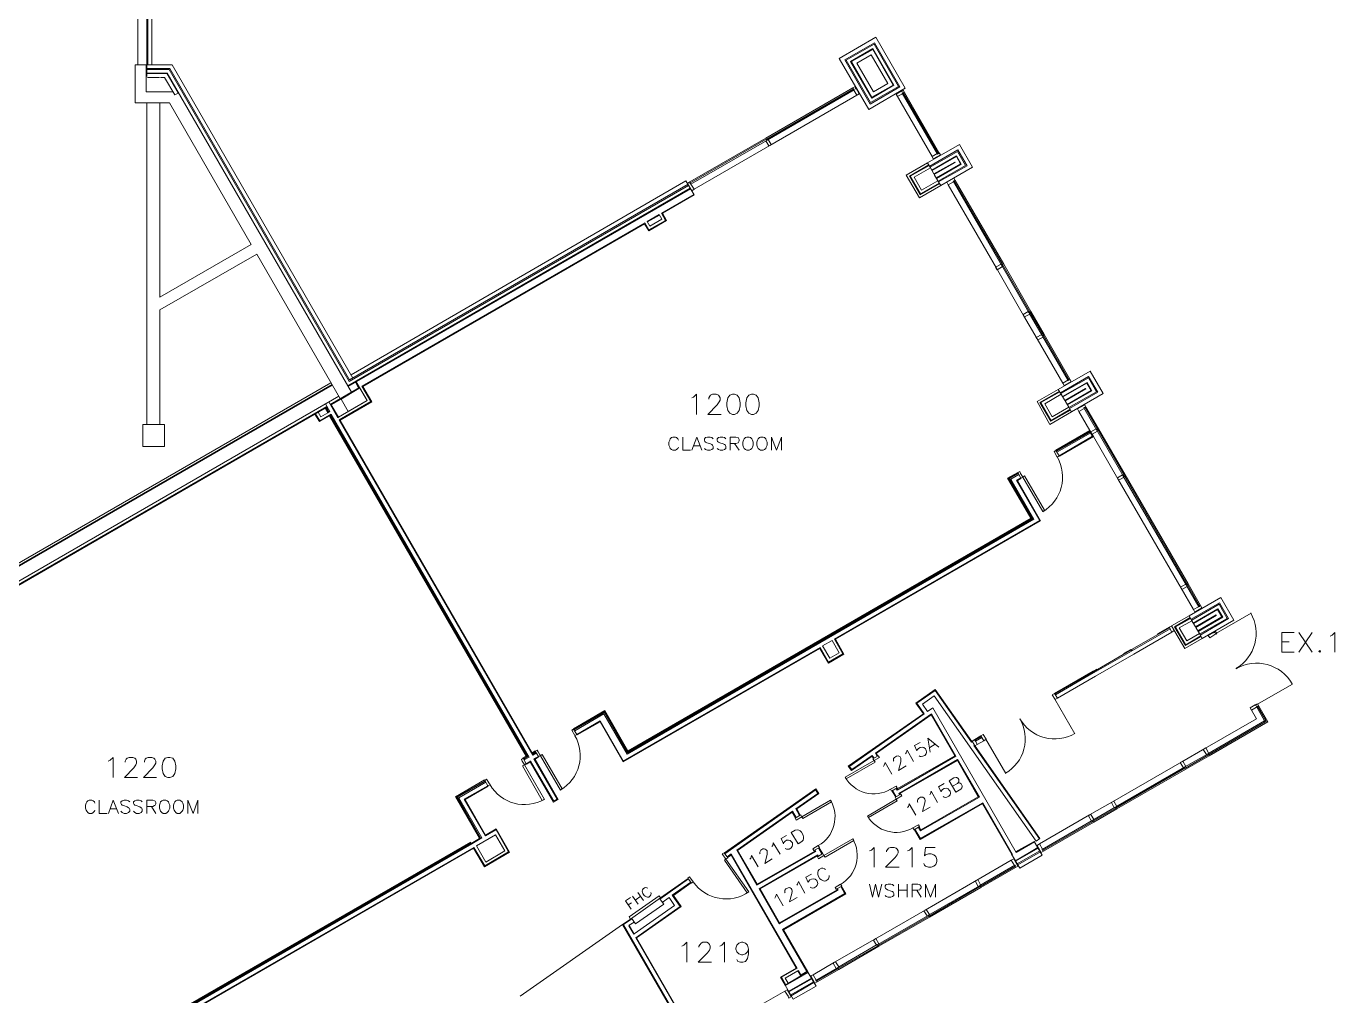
# Model space of a CAD drawing. Header units: millimetres. Extents: x 171 to 6612, y 356 to 4695.
# Drawn here: x 3159 to 4342, y 3116 to 3991 of the extents above; entities that cross this region are included whole.
import ezdxf

# ---------------------------------------------------------------- set-up
doc = ezdxf.new("R2010")
doc.units = ezdxf.units.MM
for name, color, linetype in [('descriptions', 252, 'Continuous'), ('doors', 170, 'Continuous'), ('exits', 251, 'Continuous'), ('rooms', 30, 'Continuous'), ('walls', 7, 'Continuous'), ('washrooms', 192, 'Continuous')]:
    doc.layers.add(name, color=color, linetype=linetype)

msp = doc.modelspace()

# ---------------------------------------------------------------- linework, layer by layer
at = {"layer": 'descriptions', "lineweight": 9}
for points in [[(3748.6, 3617.5), (3747.9, 3618.6), (3746.9, 3619.8), (3745.8, 3620.3), (3743.4, 3620.3), (3742.2, 3619.8), (3741.1, 3618.6), (3740.6, 3617.5), (3739.9, 3615.8), (3739.9, 3613), (3740.6, 3611.1), (3741.1, 3610), (3742.2, 3609), (3743.4, 3608.3), (3745.8, 3608.3), (3746.9, 3609), (3747.9, 3610), (3748.6, 3611.1)], [(3752.5, 3620.3), (3752.5, 3608.3), (3759.3, 3608.3)], [(3760.5, 3608.3), (3765.2, 3620.3), (3769.6, 3608.3)], [(3779.9, 3618.6), (3778.7, 3619.8), (3777.1, 3620.3), (3774.8, 3620.3), (3773.1, 3619.8), (3772, 3618.6), (3772, 3617.5), (3772.4, 3616.3), (3773.1, 3615.8), (3774.3, 3615.1), (3777.6, 3614.2), (3778.7, 3613.5), (3779.4, 3613), (3779.9, 3611.8), (3779.9, 3610), (3778.7, 3609), (3777.1, 3608.3), (3774.8, 3608.3), (3773.1, 3609), (3772, 3610)], [(3791.4, 3618.6), (3790.2, 3619.8), (3788.6, 3620.3), (3786.2, 3620.3), (3784.6, 3619.8), (3783.4, 3618.6), (3783.4, 3617.5), (3783.9, 3616.3), (3784.6, 3615.8), (3785.8, 3615.1), (3789, 3614.2), (3790.2, 3613.5), (3790.9, 3613), (3791.4, 3611.8), (3791.4, 3610), (3790.2, 3609), (3788.6, 3608.3), (3786.2, 3608.3), (3784.6, 3609), (3783.4, 3610)], [(3795.3, 3608.3), (3795.3, 3620.3), (3800.5, 3620.3), (3802.4, 3619.8), (3802.8, 3619.3), (3803.3, 3618.2), (3803.3, 3617), (3802.8, 3615.8), (3802.4, 3615.1), (3800.5, 3614.6), (3795.3, 3614.6)], [(3832.5, 3608.3), (3832.5, 3620.3), (3837.2, 3608.3), (3841.7, 3620.3), (3841.7, 3608.3)], [(3762.4, 3612.3), (3768, 3612.3)], [(3799.3, 3614.6), (3803.3, 3608.3)], [(3221.3, 3289.5), (3220.8, 3290.7), (3219.7, 3291.8), (3218.5, 3292.3), (3216.2, 3292.3), (3215, 3291.8), (3214.1, 3290.7), (3213.4, 3289.5), (3212.9, 3287.9), (3212.9, 3285.1), (3213.4, 3283.2), (3214.1, 3282.3), (3215, 3281.1), (3216.2, 3280.4), (3218.5, 3280.4), (3219.7, 3281.1), (3220.8, 3282.3), (3221.3, 3283.2)], [(3225.3, 3292.3), (3225.3, 3280.4), (3232.3, 3280.4)], [(3233.5, 3280.4), (3237.9, 3292.3), (3242.6, 3280.4)], [(3252.9, 3290.7), (3251.7, 3291.8), (3249.8, 3292.3), (3247.7, 3292.3), (3245.9, 3291.8), (3244.7, 3290.7), (3244.7, 3289.5), (3245.4, 3288.3), (3245.9, 3287.9), (3247, 3287.4), (3250.6, 3286.2), (3251.7, 3285.5), (3252.2, 3285.1), (3252.9, 3283.9), (3252.9, 3282.3), (3251.7, 3281.1), (3249.8, 3280.4), (3247.7, 3280.4), (3245.9, 3281.1), (3244.7, 3282.3)], [(3264.1, 3290.7), (3263.2, 3291.8), (3261.3, 3292.3), (3259, 3292.3), (3257.3, 3291.8), (3256.2, 3290.7), (3256.2, 3289.5), (3256.9, 3288.3), (3257.3, 3287.9), (3258.5, 3287.4), (3262, 3286.2), (3263.2, 3285.5), (3263.7, 3285.1), (3264.1, 3283.9), (3264.1, 3282.3), (3263.2, 3281.1), (3261.3, 3280.4), (3259, 3280.4), (3257.3, 3281.1), (3256.2, 3282.3)], [(3268.3, 3280.4), (3268.3, 3292.3), (3273.5, 3292.3), (3275.1, 3291.8), (3275.6, 3291.4), (3276.3, 3290.2), (3276.3, 3289), (3275.6, 3287.9), (3275.1, 3287.4), (3273.5, 3286.7), (3268.3, 3286.7)], [(3305.3, 3280.4), (3305.3, 3292.3), (3310, 3280.4), (3314.4, 3292.3), (3314.4, 3280.4)], [(3235.1, 3284.4), (3240.7, 3284.4)], [(3272.3, 3286.7), (3276.3, 3280.4)]]:
    msp.add_lwpolyline(points, dxfattribs=at)
for points in [[(3810.3, 3620.3), (3809.1, 3619.8), (3808, 3618.6), (3807.3, 3617.5), (3806.8, 3615.8), (3806.8, 3613), (3807.3, 3611.1), (3808, 3610), (3809.1, 3609), (3810.3, 3608.3), (3812.4, 3608.3), (3813.6, 3609), (3814.8, 3610), (3815.5, 3611.1), (3815.9, 3613), (3815.9, 3615.8), (3815.5, 3617.5), (3814.8, 3618.6), (3813.6, 3619.8), (3812.4, 3620.3)], [(3822.7, 3620.3), (3821.8, 3619.8), (3820.6, 3618.6), (3819.9, 3617.5), (3819.4, 3615.8), (3819.4, 3613), (3819.9, 3611.1), (3820.6, 3610), (3821.8, 3609), (3822.7, 3608.3), (3825.1, 3608.3), (3826.2, 3609), (3827.4, 3610), (3827.9, 3611.1), (3828.6, 3613), (3828.6, 3615.8), (3827.9, 3617.5), (3827.4, 3618.6), (3826.2, 3619.8), (3825.1, 3620.3)], [(3283.1, 3292.3), (3281.9, 3291.8), (3280.7, 3290.7), (3280.3, 3289.5), (3279.6, 3287.9), (3279.6, 3285.1), (3280.3, 3283.2), (3280.7, 3282.3), (3281.9, 3281.1), (3283.1, 3280.4), (3285.4, 3280.4), (3286.6, 3281.1), (3287.7, 3282.3), (3288.2, 3283.2), (3288.9, 3285.1), (3288.9, 3287.9), (3288.2, 3289.5), (3287.7, 3290.7), (3286.6, 3291.8), (3285.4, 3292.3)], [(3295.7, 3292.3), (3294.5, 3291.8), (3293.4, 3290.7), (3292.9, 3289.5), (3292.2, 3287.9), (3292.2, 3285.1), (3292.9, 3283.2), (3293.4, 3282.3), (3294.5, 3281.1), (3295.7, 3280.4), (3298, 3280.4), (3299, 3281.1), (3300.1, 3282.3), (3300.8, 3283.2), (3301.3, 3285.1), (3301.3, 3287.9), (3300.8, 3289.5), (3300.1, 3290.7), (3299, 3291.8), (3298, 3292.3)]]:
    msp.add_lwpolyline(points, close=True, dxfattribs=at)
at = {"layer": 'descriptions', "lineweight": 5}
for points in [[(3705.8, 3193.8), (3700.6, 3201.3), (3705.3, 3204.4)], [(3706.9, 3205.5), (3712.1, 3198.3)], [(3709.5, 3202), (3714.4, 3205.5)], [(3711.8, 3209), (3717, 3201.8)], [(3721, 3212.8), (3720, 3213.2), (3718.9, 3213.5), (3717.9, 3213.2), (3716.5, 3212.3), (3716, 3211.4), (3715.8, 3210.2), (3716, 3209.3), (3716.3, 3207.9), (3717.4, 3206.2), (3718.6, 3205.5), (3719.6, 3205.1), (3720.7, 3204.8), (3721.7, 3204.8), (3723.1, 3205.8), (3723.5, 3206.7), (3723.8, 3207.9), (3723.5, 3208.8)], [(3703.2, 3197.8), (3706, 3199.7)]]:
    msp.add_lwpolyline(points, dxfattribs=at)
at = {"layer": 'doors', "lineweight": 9}
for points in [[(4061.3, 3585.2), (4059.7, 3584.2), (4077.7, 3552.9), (4079.3, 3554.1)], [(3607.7, 3323.2), (3609.4, 3324.1), (3627.4, 3293), (3625.5, 3292.1)], [(3625.5, 3333.5), (3623.9, 3332.5), (3641.9, 3301.4), (3643.5, 3302.4)], [(3926.1, 3326.5), (3925.2, 3328.1), (3899.2, 3313.1), (3900.1, 3311.5)], [(3860.8, 3275.7), (3859.9, 3277.3), (3885.9, 3292.3), (3886.8, 3290.7)], [(3946.2, 3291.6), (3945.3, 3293.2), (3919.3, 3278), (3920.3, 3276.6)], [(3881, 3240.8), (3880, 3242.3), (3906, 3257.5), (3906.9, 3255.8)], [(3790, 3238), (3791.4, 3239), (3812.2, 3209.5), (3810.5, 3208.6)]]:
    msp.add_lwpolyline(points, close=True, dxfattribs=at)
for points in [[(4233.9, 3442.7), (4266, 3461.2)], [(4271.1, 3378.6), (4303.2, 3397.1)], [(4088.7, 3383.5), (4106.7, 3352.2)], [(4026.2, 3347.5), (4044.2, 3316.4)]]:
    msp.add_lwpolyline(points, dxfattribs=at)
msp.add_lwpolyline([(4044, 3316.7, 0.414214), (4057.1, 3365.7, 0.414214), (4106.5, 3352.5)], format="xyb", dxfattribs=at)
for centre, radius, start, end in [((4059.1, 3584.2), 36.5, 300.6904, 29.582), ((4233.7, 3443), 36.8, 299.9979, 29.9979), ((4270.9, 3378.9), 37.1, 29.9979, 119.9979), ((3623.8, 3332.6), 36, 300.219, 29.9182), ((3925, 3327.6), 29.6, 209.2873, 300.6462), ((3609.4, 3324.3), 36, 210.219, 299.9182), ((3860.4, 3277.2), 29.6, 299.2873, 30.6462), ((3945.1, 3293), 29.8, 210.0929, 300.4522), ((3880.1, 3242.3), 30, 299.7873, 30.3093), ((3791.5, 3239.4), 36.3, 215.3234, 304.6303)]:
    msp.add_arc(centre, radius, start, end, dxfattribs=at)
at = {"layer": 'exits', "lineweight": 9}
for points in [[(4304.8, 3425.9), (4293.6, 3425.9), (4293.6, 3443.9), (4304.8, 3443.9)], [(4309, 3443.9), (4321, 3425.9)], [(4321, 3443.9), (4309, 3425.9)], [(4337.3, 3440.4), (4339, 3441.3), (4341.5, 3443.9), (4341.5, 3425.9)], [(4293.6, 3435.2), (4300.4, 3435.2)]]:
    msp.add_lwpolyline(points, dxfattribs=at)
msp.add_lwpolyline([(4328, 3427.5), (4327, 3426.6), (4328, 3425.9), (4328.7, 3426.6)], close=True, dxfattribs=at)
at = {"layer": 'rooms', "lineweight": 9}
for points in [[(3760.5, 3655.6), (3762.1, 3656.3), (3764.7, 3658.9), (3764.7, 3640.8)], [(3775.9, 3654.6), (3775.9, 3655.6), (3776.9, 3657.2), (3777.6, 3658.2), (3779.4, 3658.9), (3782.7, 3658.9), (3784.6, 3658.2), (3785.3, 3657.2), (3786.2, 3655.6), (3786.2, 3653.7), (3785.3, 3652.1), (3783.6, 3649.5), (3775, 3640.8), (3787.2, 3640.8)], [(3233.2, 3327.6), (3235.1, 3328.3), (3237.7, 3330.9), (3237.7, 3312.9)], [(3248.7, 3326.7), (3248.7, 3327.6), (3249.6, 3329.3), (3250.6, 3330.2), (3252.2, 3330.9), (3255.7, 3330.9), (3257.3, 3330.2), (3258.3, 3329.3), (3259, 3327.6), (3259, 3325.8), (3258.3, 3324.1), (3256.4, 3321.5), (3248, 3312.9), (3259.9, 3312.9)], [(3266, 3326.7), (3266, 3327.6), (3266.7, 3329.3), (3267.6, 3330.2), (3269.3, 3330.9), (3272.8, 3330.9), (3274.4, 3330.2), (3275.3, 3329.3), (3276.3, 3327.6), (3276.3, 3325.8), (3275.3, 3324.1), (3273.7, 3321.5), (3265.1, 3312.9), (3277, 3312.9)], [(3921.2, 3246.5), (3922.8, 3247.2), (3925.4, 3249.7), (3925.4, 3231.7)], [(3936.6, 3245.5), (3936.6, 3246.5), (3937.6, 3248.1), (3938.3, 3249), (3940.1, 3249.7), (3943.4, 3249.7), (3945.3, 3249), (3946, 3248.1), (3946.9, 3246.5), (3946.9, 3244.6), (3946, 3243), (3944.3, 3240.4), (3935.7, 3231.7), (3947.9, 3231.7)], [(3955.6, 3246.5), (3957.2, 3247.2), (3959.8, 3249.7), (3959.8, 3231.7)], [(3980.4, 3249.7), (3971.7, 3249.7), (3970.8, 3242), (3971.7, 3243), (3974.3, 3243.9), (3976.9, 3243.9), (3979.4, 3243), (3981.1, 3241.3), (3982, 3238.7), (3982, 3236.9), (3981.1, 3234.3), (3979.4, 3232.7), (3976.9, 3231.7), (3974.3, 3231.7), (3971.7, 3232.7), (3970.8, 3233.6), (3970.1, 3235.2)], [(3751.6, 3160.4), (3753.5, 3161.3), (3756, 3163.9), (3756, 3145.9)], [(3767, 3159.4), (3767, 3160.4), (3768, 3162), (3768.9, 3163), (3770.5, 3163.9), (3774.1, 3163.9), (3775.7, 3163), (3776.6, 3162), (3777.3, 3160.4), (3777.3, 3158.7), (3776.6, 3156.9), (3774.8, 3154.3), (3766.3, 3145.9), (3778.3, 3145.9)], [(3786, 3160.4), (3787.6, 3161.3), (3790.2, 3163.9), (3790.2, 3145.9)], [(3811.7, 3157.8), (3810.8, 3155.2), (3809.1, 3153.6), (3806.6, 3152.7), (3805.6, 3152.7), (3803.1, 3153.6), (3801.4, 3155.2), (3800.5, 3157.8), (3800.5, 3158.7), (3801.4, 3161.3), (3803.1, 3163), (3805.6, 3163.9), (3806.6, 3163.9), (3809.1, 3163), (3810.8, 3161.3), (3811.7, 3157.8), (3811.7, 3153.6), (3810.8, 3149.2), (3809.1, 3146.6), (3806.6, 3145.9), (3804.7, 3145.9), (3802.1, 3146.6), (3801.4, 3148.4)]]:
    msp.add_lwpolyline(points, dxfattribs=at)
for points in [[(3797.4, 3658.9), (3794.9, 3658.2), (3793, 3655.6), (3792.3, 3651.1), (3792.3, 3648.6), (3793, 3644.4), (3794.9, 3641.8), (3797.4, 3640.8), (3799.1, 3640.8), (3801.7, 3641.8), (3803.3, 3644.4), (3804.2, 3648.6), (3804.2, 3651.1), (3803.3, 3655.6), (3801.7, 3658.2), (3799.1, 3658.9)], [(3814.5, 3658.9), (3812, 3658.2), (3810.3, 3655.6), (3809.4, 3651.1), (3809.4, 3648.6), (3810.3, 3644.4), (3812, 3641.8), (3814.5, 3640.8), (3816.2, 3640.8), (3818.7, 3641.8), (3820.6, 3644.4), (3821.3, 3648.6), (3821.3, 3651.1), (3820.6, 3655.6), (3818.7, 3658.2), (3816.2, 3658.9)], [(3287.3, 3330.9), (3284.7, 3330.2), (3283.1, 3327.6), (3282.1, 3323.2), (3282.1, 3320.6), (3283.1, 3316.4), (3284.7, 3313.8), (3287.3, 3312.9), (3289.1, 3312.9), (3291.7, 3313.8), (3293.4, 3316.4), (3294.3, 3320.6), (3294.3, 3323.2), (3293.4, 3327.6), (3291.7, 3330.2), (3289.1, 3330.9)]]:
    msp.add_lwpolyline(points, close=True, dxfattribs=at)
at = {"layer": 'walls', "color": 11, "lineweight": 9, "true_color": 0xf27172}
for points in [[(3272.8, 3956.6), (3272.8, 4042.5), (3260.1, 4042.5), (3260.1, 3956.6)], [(3268.1, 4042.5), (3268.1, 3956.6), (3268.1, 3946.1)], [(3269, 4042.5), (3269, 3956.6)], [(3454.3, 3673.6), (3291, 3956.6), (3257.8, 3956.6), (3257.8, 3922.2), (3288.7, 3922.2), (3362.6, 3794.1), (3280, 3746.6), (3280, 3922.2)], [(3291.7, 3932.1), (3267.6, 3932.1), (3267.6, 3956.6)], [(3757.2, 3848.6), (3451.3, 3672), (3288.9, 3953.1), (3268.1, 3953.1)], [(3757.7, 3847.6), (3451, 3670.6), (3288.4, 3952.2), (3268.1, 3952.2)], [(3453.1, 3660.7), (3286.6, 3949.1), (3268.1, 3949.1)], [(3296.6, 3930.9), (3286.3, 3948.7), (3268.1, 3948.7)], [(3268.8, 3945.2), (3279.8, 3945.2)], [(3297.1, 3931.1), (3293.4, 3929.3), (3284.2, 3945.2), (3280.5, 3945.2)], [(3906, 3935.6), (3827.4, 3890.2), (3758.9, 3850.7)], [(3762.6, 3844.1), (3831.1, 3883.7), (3911.8, 3930.2)], [(3908.1, 3935.6), (3908.6, 3935.8), (3909, 3935.1)], [(3945.1, 3930), (3977.6, 3873.6)], [(3949.7, 3932.8), (3950.7, 3933.2), (3950.9, 3932.8)], [(3983.9, 3877.3), (3952.8, 3931.6)], [(3443.3, 3654.4), (3367.5, 3785.6), (3280, 3735.1), (3280, 3631.7), (3268.3, 3631.7), (3268.3, 3922.2)], [(3985.5, 3847.4), (4014.3, 3864), (4002.4, 3884.6), (3973.6, 3868), (3954.4, 3856.8), (3966.3, 3836.4), (3985.5, 3847.4), (3982.9, 3851.8)], [(3975.5, 3864.9), (4001, 3879.7), (4009.4, 3865.4), (3983.6, 3850.7)], [(3975.9, 3864), (4000.7, 3878.3), (4008, 3865.6), (3983.2, 3851.4)], [(3984.6, 3849.3), (3967, 3839), (3957.2, 3856), (3974.8, 3866.3)], [(3976.2, 3863.5), (3979.4, 3857.9), (3998.2, 3868.7), (3998.4, 3868.2), (3979.7, 3857.5), (3982.9, 3851.8), (3968.2, 3843.4), (3961.4, 3854.9), (3976.2, 3863.5), (3973.6, 3868)], [(3977.3, 3861.4), (3999.6, 3874.3), (4004, 3866.8), (3981.8, 3853.9)], [(3977.8, 3861), (3999.6, 3873.6), (4003.3, 3867), (3981.5, 3854.4)], [(3984.1, 3849.7), (3967.3, 3839.9), (3957.9, 3855.8), (3975, 3865.6)], [(3619.2, 3336.5), (3619, 3336.8), (3616.4, 3335.1), (3442.8, 3635.5), (3471.6, 3652.1), (3463.4, 3666.1), (3717.9, 3813), (3721.7, 3806.5), (3737.8, 3815.8), (3734.1, 3822.4), (3762.8, 3839), (3755.3, 3851.6), (3452.7, 3676.6)], [(3759.1, 3845.1), (3449.8, 3666.6)], [(3759.6, 3844.6), (3450.1, 3666.1)], [(3992.1, 3848.1), (4035.8, 3772.8), (4060.4, 3730), (4072.5, 3709.1), (4095.7, 3668.9)], [(4102.2, 3672.7), (4078.9, 3712.9), (4066.9, 3733.7), (4042.4, 3776.5), (3998.6, 3852.1)], [(3762.4, 3839.4), (3733.1, 3822.6), (3736.9, 3816), (3721.9, 3807.4), (3718.2, 3813.9), (3462.5, 3666.3), (3470.7, 3652.3), (3442.1, 3635.7), (3616.9, 3333), (3620.1, 3334.9)], [(3966.8, 3839.4), (3966.8, 3839.7)], [(3720.5, 3814.6), (3731.3, 3820.7)], [(4094.3, 3658.9), (4097.6, 3653.2), (4116.3, 3664), (4116.5, 3663.8), (4097.8, 3653), (4101.1, 3647.4), (4086.1, 3638.7), (4079.6, 3650.4), (4094.3, 3658.9), (4091.7, 3663.3), (4120.5, 3679.9), (4132.2, 3659.6), (4103.6, 3643)], [(1566.1, 2903.8), (1571.7, 2893.9), (1562.6, 2888.8), (1562.6, 2888.6), (1557, 2898.4), (1569.2, 2905.4), (1572.9, 2907.5), (1637, 2944.7), (1637.2, 2944.2), (1637.2, 2944), (1625.5, 2964.1), (2495.2, 3466.3), (2642.1, 3211.8), (3434.6, 3669.4)], [(3435.6, 3667.7), (2641.4, 3209.3), (2494.5, 3463.5), (1626.7, 2962.5)], [(2641.2, 3209), (2494.5, 3463.3), (1626.7, 2962.3), (2494.5, 3463.1), (2641.4, 3208.6), (3435.8, 3667.3)], [(3435.6, 3667.5), (2641.2, 3208.8)], [(4093.6, 3660.3), (4119.1, 3675), (4127.5, 3660.7), (4101.8, 3646)], [(4094.1, 3659.6), (4118.9, 3673.8), (4126.1, 3661.2), (4101.3, 3646.9)], [(4095.5, 3657), (4117.7, 3669.6), (4122.1, 3662.1), (4099.9, 3649.5)], [(4095.7, 3656.5), (4117.4, 3668.9), (4121.4, 3662.4), (4099.7, 3649.7)], [(1658.5, 2956.4), (1656.9, 2959.2), (2493.1, 3441.8), (2637, 3192.4), (3441.7, 3657.2)], [(3460.6, 3664.5), (3460.4, 3664.9), (3433.9, 3649.7)], [(3459.9, 3664), (3460.6, 3664.5), (3467.2, 3653.2), (3441.4, 3638.3), (3434.9, 3649.5), (3443.8, 3654.6)], [(4091.7, 3663.3), (4072.5, 3652.3), (4084.2, 3631.7), (4103.6, 3643), (4101.1, 3647.4)], [(4092.9, 3661.7), (4075.1, 3651.6), (4084.9, 3634.5), (4102.7, 3644.6)], [(4093.1, 3661.2), (4076, 3651.4), (4085.2, 3635.2), (4102.2, 3645.3)], [(3430.9, 3647.9), (2936.4, 3362.5), (2940.4, 3355.7), (2928.4, 3348.7), (2983.2, 3253.9), (3003.5, 3265.9), (3014.8, 3246.5), (2994.2, 3234.5), (3107.4, 3038.7), (3128.4, 3051.1)], [(3127.5, 3052.5), (3127.3, 3052.8), (3106.7, 3041.1), (2995.1, 3234.3), (3015.5, 3246.2), (3003.8, 3266.6), (2983.4, 3254.9), (2929.1, 3348.4), (2941.1, 3355.5), (2937.1, 3362.3), (3429.3, 3646.5), (3431.6, 3642.2), (3425.3, 3638.5), (3422.9, 3642.7), (3420.1, 3641.1), (3424.1, 3634.3), (3433.2, 3639.4), (3610.8, 3332.1), (3608, 3330.4), (3608.2, 3330.2)], [(3431.6, 3642.2), (3433.5, 3643.4), (3429.5, 3650.2)], [(3432.3, 3642.5), (3430, 3646.7)], [(3432.8, 3643), (3430.2, 3647.6)], [(3441.4, 3638.3), (3440.7, 3637.8), (3432.8, 3652.1)], [(4110.4, 3643.4), (4120.3, 3626.1)], [(4220.1, 3468.2), (4209.1, 3487.6), (4152.1, 3586.3), (4128, 3627.7), (4116.7, 3647.2)], [(3609.1, 3328.6), (3613.6, 3331.1), (3434.9, 3641.1), (3424.4, 3635), (3420.6, 3641.3)], [(3608.4, 3330), (3611.7, 3331.8), (3433.5, 3640.4)], [(3608.7, 3329.3), (3612.4, 3331.6), (3433.9, 3640.6)], [(4092.4, 3603.2), (4092.7, 3603), (4123.5, 3620.7), (4120.3, 3626.1), (4089.4, 3608.3), (4089.6, 3608.1)], [(4089.8, 3607.9), (4120, 3625.4), (4122.6, 3621), (4092.4, 3603.4)], [(4090.1, 3607.4), (4120.5, 3624.7)], [(4090.5, 3606.5), (4121, 3624)], [(4123.5, 3620.7), (4145.5, 3582.6), (4202.6, 3483.9), (4213.8, 3464.5)], [(4055, 3588.2), (4055, 3588.4), (4045.9, 3583.3), (4066.9, 3547), (3702.9, 3336.8), (3682.1, 3373.2), (3653.6, 3356.6), (3653.8, 3356.4)], [(4055.2, 3587.7), (4046.8, 3583.1), (4067.9, 3546.8), (3702.7, 3336.1), (3681.9, 3372.3), (3654.1, 3356.2)], [(4055.5, 3587.3), (4047.7, 3582.8), (4068.6, 3546.6), (3702.5, 3335.1), (3681.7, 3371.4), (3654.3, 3355.7)], [(4055.9, 3586.6), (4048.9, 3582.4), (4069.7, 3546.1), (3702.2, 3333.9), (3681.2, 3370.2), (3654.8, 3355)], [(3656.6, 3351.5), (3656.9, 3351.3), (3677.7, 3363.2), (3698.5, 3326.9), (3876.3, 3429.4), (3884, 3416.1), (3898, 3424.2), (3890.3, 3437.6), (4075.6, 3544.7), (4054.8, 3581), (4058, 3582.8), (4058, 3583.1)], [(4057.8, 3583.5), (4053.8, 3581.2), (4074.9, 3544.9), (3889.4, 3437.8), (3897.1, 3424.5), (3884.2, 3417), (3876.5, 3430.3), (3698.3, 3327.4)], [(4221.8, 3438.3), (4250.3, 3454.9), (4238.6, 3475.5), (4209.8, 3458.9), (4193.9, 3449.7), (4205.9, 3429.2), (4221.8, 3438.3), (4219.2, 3442.7)], [(4211.7, 3455.8), (4237.2, 3470.6), (4245.6, 3456.3), (4219.9, 3441.3)], [(4212.2, 3454.9), (4237, 3469.2), (4244.2, 3456.5), (4219.4, 3442.2)], [(4213.6, 3452.3), (4235.8, 3465.2), (4240.3, 3457.7), (4218, 3444.8)], [(4213.8, 3451.8), (4235.6, 3464.5), (4239.6, 3457.9), (4217.8, 3445.3)], [(4210.8, 3457.2), (4196.7, 3449), (4206.6, 3432), (4220.8, 3440.1)], [(4211.2, 3456.5), (4197.7, 3448.8), (4206.8, 3432.7), (4220.4, 3440.6)], [(4212.4, 3454.4), (4215.7, 3448.8), (4234.4, 3459.6), (4234.4, 3459.1), (4215.9, 3448.3), (4219.2, 3442.7), (4207.7, 3436.2), (4201, 3447.9), (4212.4, 3454.4), (4209.8, 3458.9)], [(4194.4, 3444.1), (4160, 3424.2), (4125.4, 3404.4), (4091, 3384.5)], [(4191.8, 3448.6), (4181.3, 3442.5)], [(4157.2, 3428.4), (4150.7, 3424.7)], [(4126.6, 3410.7), (4123.1, 3408.8), (4088.4, 3388.7)], [(3902.5, 3322.5), (3970.5, 3370.2), (3963.8, 3379.8), (3980.6, 3391.5), (4013.4, 3344.7), (4014.3, 3345.2)], [(4070.2, 3254.6), (4053.6, 3245.1), (3978.3, 3375.6), (3973.6, 3372.3), (3968.9, 3379.1), (3979.7, 3386.6), (4071.6, 3255.3), (4075.1, 3257.7), (4015.9, 3342.1), (4013.8, 3345.6), (4013.6, 3345.4), (3980.6, 3392.4), (3963.1, 3380), (3969.8, 3370.4), (3970.1, 3370)], [(3969.8, 3370.4), (3902, 3323), (3904.8, 3319), (3923.5, 3332.1), (3924.5, 3330)], [(3928.2, 3332.1), (3926.6, 3334.9), (3977.1, 3370.2), (3999.1, 3332.1), (3946, 3301.4), (3945.3, 3302.8)], [(3977.3, 3369.7), (3976.9, 3369.3), (3998.2, 3332.3), (3946.2, 3302.4), (3946.5, 3301.9)], [(4265.1, 3375.6), (4270.7, 3365.8), (4224.1, 3338.9), (4203.3, 3326.9), (4140.8, 3290.9), (4120, 3279), (4074.6, 3252.8)], [(4078.4, 3246.2), (4123.8, 3272.4), (4144.6, 3284.4), (4207, 3320.4), (4227.9, 3332.3), (4281, 3363.2), (4272.8, 3377.2)], [(4269.7, 3378.4), (4270.7, 3378.9), (4270.9, 3378.4)], [(3698.7, 3327.9), (3677.9, 3364.1), (3656.6, 3351.7)], [(3678.2, 3363.7), (3677.7, 3363.2)], [(3928.7, 3332.5), (3927.5, 3334.9), (3976.9, 3369.3)], [(4278.6, 3363), (4279.6, 3363.4), (4279.1, 3364.4)], [(3975.9, 3335.8), (3973.8, 3348.4), (3983.9, 3340.3)], [(4021.8, 3350.3), (4016.2, 3347)], [(3619.4, 3336.3), (3616.2, 3334.4)], [(3619.7, 3335.6), (3616.4, 3333.7)], [(3953.7, 3334.2), (3954.4, 3335.1), (3955.1, 3337.5), (3961, 3327.2)], [(3966.8, 3344.5), (3961.9, 3341.7), (3964, 3336.8), (3964.2, 3337.7), (3965.4, 3338.9), (3967, 3339.8), (3968.7, 3340.3), (3970.3, 3339.8), (3971.7, 3338.6), (3972.2, 3337.5), (3972.7, 3335.8), (3972.2, 3334.2), (3971, 3332.8), (3969.4, 3332.1), (3967.7, 3331.6), (3966.8, 3331.8), (3965.9, 3332.5)], [(3975.5, 3340), (3980.4, 3342.8)], [(4016.2, 3341.9), (4015.5, 3341.7), (4074.6, 3257.5)], [(4024.3, 3345.9), (4018.5, 3342.6)], [(3611, 3325.1), (3611.3, 3324.8), (3614.1, 3326.5), (3614.5, 3326.9), (3635.6, 3290.4), (3639.8, 3293), (3619, 3329.3), (3622.2, 3331.4), (3622, 3331.6)], [(3611, 3325.5), (3614.8, 3327.6), (3614.3, 3327.4)], [(3622, 3331.8), (3618, 3329.5), (3638.9, 3293.2), (3635.8, 3291.4), (3614.8, 3327.6)], [(3925.2, 3330.2), (3923.5, 3332.8), (3905.1, 3319.9), (3902.9, 3323)], [(3933.8, 3322.7), (3934.5, 3323.9), (3935.2, 3326.2), (3941.3, 3315.7)], [(3943.2, 3327.4), (3942.7, 3327.9), (3942.7, 3329), (3942.9, 3330), (3943.6, 3330.9), (3945.5, 3332.1), (3946.9, 3332.3), (3947.6, 3332.1), (3948.8, 3331.4), (3949.3, 3330.2), (3949.5, 3329), (3949.3, 3326.9), (3947.2, 3319.2), (3954.2, 3323.2)], [(3948.3, 3297.2), (3947.6, 3298.4), (4000.7, 3329), (4020.4, 3295.1), (3967.3, 3264.5), (3965.4, 3267.7)], [(3948.3, 3298.6), (3948.6, 3298.2), (4000.5, 3328.1), (4019.4, 3295.3), (3967.5, 3265.4), (3965.9, 3268.2)], [(3573.6, 3310.1), (3573.4, 3310.6), (3547.2, 3295.3), (3568.9, 3257.7), (3561.2, 3253.2), (3560.5, 3254.4), (3209.1, 3051.8), (3188.3, 3088.1), (3161.9, 3072.9), (3162.1, 3072.7)], [(4000.5, 3307.5), (4002.1, 3308), (4003.1, 3307.7), (4004, 3307), (4004.9, 3305.4), (4004.9, 3304.2), (4004.7, 3303.5), (4003.5, 3302.1), (3999.1, 3299.6), (3993, 3309.9), (3997.4, 3312.4), (3999.3, 3312.9), (4000, 3312.7), (4001.2, 3312), (4001.7, 3311), (4001.9, 3309.6), (4001.7, 3308.9), (4000.5, 3307.5), (3996, 3304.9)], [(3164.9, 3067.5), (3165.2, 3067.3), (3186, 3079.4), (3206.8, 3043), (3276.3, 3083), (3284.5, 3068.5), (3311.8, 3084.4), (3303.7, 3098.9), (3563.5, 3249), (3573.4, 3232.2), (3596, 3245.3), (3583.9, 3266.3), (3574.3, 3260.7), (3555.8, 3293), (3576.6, 3304.9), (3576.4, 3305.2)], [(3569.4, 3257.9), (3548.1, 3295.1), (3573.8, 3309.9)], [(3569.8, 3258.2), (3548.8, 3294.9), (3574.1, 3309.4)], [(3561.9, 3253), (3571, 3258.2), (3550, 3294.4), (3574.5, 3308.7)], [(3583.6, 3265.4), (3574.1, 3260), (3554.9, 3293.2), (3576.4, 3305.4)], [(3858.5, 3278.7), (3855.5, 3284.4), (3875.3, 3298.4), (3872.5, 3302.4), (3790, 3244.6)], [(3873, 3301.9), (3790.4, 3243.9)], [(3872.5, 3301.4), (3874.4, 3298.4), (3854.5, 3284.6), (3858, 3278.5)], [(3941.5, 3300.5), (3944.8, 3295.1)], [(3945.3, 3295.3), (3942, 3301)], [(3946.2, 3302.4), (3945.8, 3303.1)], [(3975.5, 3297), (3976.2, 3298.2), (3976.9, 3300.5), (3982.7, 3290.2)], [(3988.6, 3307.3), (3983.6, 3304.5), (3985.8, 3299.8), (3986, 3300.5), (3987.2, 3301.9), (3988.6, 3302.8), (3990.4, 3303.1), (3992.1, 3302.6), (3993.2, 3301.4), (3993.9, 3300.5), (3994.2, 3298.6), (3993.9, 3297.2), (3992.8, 3295.8), (3991.1, 3294.9), (3989.5, 3294.6), (3988.6, 3294.9), (3987.6, 3295.6)], [(3556.7, 3290.2), (3557, 3290.2)], [(3949, 3297.5), (3948.6, 3298.2)], [(3955.6, 3285.8), (3956.3, 3286.7), (3957, 3289), (3963.1, 3278.7)], [(3961.7, 3265.6), (3966.8, 3256.8), (4023.2, 3289.3), (4049.6, 3243.4)], [(3964.9, 3290.2), (3964.5, 3290.9), (3964.5, 3292.1), (3964.7, 3292.8), (3965.4, 3293.9), (3967.3, 3295.1), (3968.7, 3295.1), (3969.4, 3294.9), (3970.5, 3294.2), (3971, 3293.2), (3971.3, 3292.1), (3971, 3290), (3968.9, 3282), (3975.9, 3286)], [(3967, 3257.7), (4023.4, 3290), (4050.3, 3243.2), (4049.8, 3243)], [(3855, 3276.6), (3851.5, 3282.5), (3801.2, 3247.2), (3819.4, 3215.4), (3872.5, 3246), (3871.8, 3247.2)], [(3872.1, 3245.8), (3871.6, 3246.2), (3819.7, 3216.3), (3801.9, 3246.9), (3851.3, 3281.5), (3854.3, 3276.4)], [(3583.4, 3266.1), (3595.1, 3245.5), (3573.6, 3233.1), (3563.8, 3249.7), (3302.7, 3099.1), (3311.1, 3084.6), (3284.7, 3069.4), (3276.5, 3083.9), (3207, 3043.9), (3186.2, 3080.1), (3164.9, 3068)], [(3967.5, 3257), (3962.1, 3266.1)], [(3560.7, 3253.9), (3208.9, 3050.9), (3188.1, 3087.2), (3162.4, 3072.4)], [(3561, 3253.5), (3208.7, 3050), (3187.9, 3086.2), (3162.6, 3071.7)], [(3561.7, 3253.5), (3561.9, 3253), (3208.4, 3048.8), (3187.4, 3085.1), (3163.1, 3071)], [(3833, 3250.4), (3833.7, 3251.4), (3834.2, 3253.7), (3840.3, 3243.4)], [(3846.1, 3260.5), (3841.2, 3257.7), (3843.3, 3253), (3843.5, 3253.7), (3844.7, 3255.1), (3846.1, 3256.1), (3848, 3256.3), (3849.4, 3255.8), (3850.8, 3254.6), (3851.5, 3253.7), (3851.7, 3252.1), (3851.3, 3250.4), (3850.1, 3249), (3848.7, 3248.1), (3846.8, 3247.9), (3846.1, 3248.1), (3844.9, 3248.8)], [(4050.1, 3243.7), (4049.4, 3243.4), (4056.9, 3230.8), (4077.2, 3242.5), (4070, 3255.1), (4053.1, 3245.5)], [(3792.5, 3241.1), (3796.3, 3243.7), (3855.7, 3140.5), (3841.7, 3132.3), (3845.4, 3125.5)], [(3792.8, 3240.6), (3796, 3242.7)], [(3796.5, 3243.2), (3796, 3242.7), (3855, 3140.7), (3855.2, 3140.3)], [(3813.1, 3239), (3813.8, 3239.9), (3814.5, 3242.3), (3820.4, 3232)], [(3875.1, 3241.8), (3874.4, 3243), (3821.3, 3212.3), (3839.6, 3180.5), (3892.7, 3211.1), (3892, 3212.3)], [(3822.2, 3243.7), (3822, 3244.1), (3822, 3245.3), (3822.2, 3246), (3822.9, 3247.2), (3824.8, 3248.3), (3826, 3248.3), (3826.9, 3248.1), (3827.9, 3247.4), (3828.6, 3246.5), (3828.6, 3245.3), (3828.6, 3243.2), (3826.5, 3235.2), (3833.2, 3239.4)], [(3840.3, 3180.7), (3839.8, 3181.4), (3822.2, 3212.1), (3874.2, 3242), (3873.9, 3242.5)], [(3871.4, 3246.9), (3871.6, 3246.2)], [(3874.2, 3242), (3874.4, 3241.3)], [(3875.1, 3249), (3878.2, 3243.4)], [(3878.9, 3243.9), (3875.6, 3249.3)], [(4073.2, 3249.5), (4052.9, 3237.6)], [(4073.5, 3249), (4053.1, 3237.3)], [(4074.9, 3246.5), (4054.5, 3234.8)], [(4075.6, 3245.5), (4055, 3233.8)], [(4049.1, 3238), (4018, 3220), (3971.5, 3193.1), (3925.9, 3166.7), (3889.6, 3145.9), (3870.2, 3134.6)], [(3873.9, 3128.1), (3893.4, 3139.3), (3929.6, 3160.4), (3975.2, 3186.6), (4021.8, 3213.5), (4053.1, 3231.5)], [(3881.4, 3229.6), (3880.5, 3230.3), (3878.9, 3230.8), (3877.7, 3230.8), (3875.6, 3229.6), (3874.9, 3228.4), (3874.4, 3227), (3874.6, 3225.6), (3874.9, 3224), (3876.3, 3221.4), (3877.7, 3220.3), (3878.9, 3219.6), (3880.3, 3219.1), (3881.7, 3219.3), (3883.5, 3220.5), (3884.2, 3221.4), (3884.7, 3223.1), (3884.7, 3224.2)], [(3706.5, 3185.2), (3699, 3180), (3761, 3072.4), (3764.2, 3074.1), (3710, 3168.1), (3750.2, 3196.4), (3742.9, 3206.5), (3759.8, 3218.2)], [(3757.7, 3221.2), (3731.7, 3203)], [(3757.2, 3221.7), (3732.2, 3204.1)], [(3743.9, 3206.2), (3760, 3217.7)], [(3819.7, 3216.3), (3820.1, 3215.8)], [(3855.5, 3215.4), (3856.2, 3216.5), (3856.9, 3218.9), (3862.7, 3208.3)], [(3868.8, 3225.6), (3863.6, 3222.8), (3865.8, 3217.9), (3866, 3218.9), (3867.2, 3220.3), (3868.8, 3221), (3870.4, 3221.4), (3872.1, 3221), (3873.5, 3219.8), (3873.9, 3218.9), (3874.4, 3217), (3873.9, 3215.4), (3872.8, 3214.2), (3871.1, 3213.2), (3869.5, 3212.8), (3868.6, 3213), (3867.6, 3213.7)], [(3705.1, 3184.9), (3698, 3180), (3760.7, 3071.5), (3764.9, 3073.8), (3710.7, 3167.9), (3751.1, 3196.2), (3743.9, 3206.2), (3743.6, 3206.7)], [(3733.8, 3199.9), (3740.1, 3204.4), (3745.1, 3197.1), (3708.6, 3171.6), (3704.1, 3179.3), (3708.6, 3182.1)], [(3821.8, 3212.5), (3822.2, 3212.1)], [(3835.6, 3203.9), (3836.3, 3205.1), (3837, 3207.4), (3843.1, 3196.9)], [(3891.5, 3212.1), (3892, 3211.4), (3839.8, 3181.4)], [(3898.7, 3207.9), (3842.6, 3175.4), (3864.6, 3137.5), (3859.4, 3134.4)], [(3859.7, 3133.7), (3857.1, 3138.4), (3856.4, 3138.2), (3859.2, 3133.5), (3865.5, 3137.2), (3843.5, 3175.1), (3899.7, 3207.6), (3895.7, 3214.4)], [(3844.9, 3208.6), (3844.7, 3209), (3844.5, 3210.4), (3844.7, 3211.1), (3845.4, 3212.3), (3847.5, 3213.2), (3848.7, 3213.5), (3849.4, 3213.2), (3850.5, 3212.5), (3851, 3211.6), (3851.3, 3210.2), (3851, 3208.1), (3848.9, 3200.4), (3855.9, 3204.4)], [(3892.2, 3210.9), (3892, 3211.4)], [(3895.2, 3214.2), (3899.2, 3207.2)], [(3704.1, 3179.3), (3703.6, 3178.9), (3708.1, 3171.4), (3708.6, 3171.6)], [(3710.2, 3167.6), (3710.7, 3167.9)], [(3855, 3140.7), (3840.7, 3132.5), (3844.9, 3125.3)], [(3847.7, 3126.9), (3844.9, 3131.4), (3856.4, 3138.2)], [(3859.2, 3133.5), (3844.9, 3125.3), (3852.2, 3112.7), (3872.8, 3124.4), (3865.3, 3137)], [(3865.8, 3136.5), (3845.2, 3124.8)], [(3868.8, 3131.4), (3848.2, 3119.7)], [(3869, 3130.9), (3848.4, 3119.2)], [(3870.4, 3128.3), (3850.1, 3116.6)], [(3870.9, 3127.6), (3850.5, 3115.7)], [(3844.7, 3119.9), (3804.5, 3096.8), (3764.9, 3073.8)]]:
    msp.add_lwpolyline(points, dxfattribs=at)
for points in [[(3893.8, 3962.2), (3920.5, 3916.2), (3953.5, 3935.3), (3926.8, 3981.4)], [(3898.7, 3961.1), (3925.6, 3976.5), (3948.6, 3936.5), (3921.7, 3921.1)], [(3899.9, 3960.6), (3925.2, 3975.1), (3947.4, 3937), (3922.1, 3922.5)], [(3904.1, 3959.4), (3924.2, 3971.1), (3943.2, 3938.2), (3923.1, 3926.5)], [(3904.8, 3959.4), (3924, 3970.4), (3942.5, 3938.2), (3923.3, 3927.2)], [(3922.6, 3965.5), (3937.6, 3939.6), (3924.7, 3932.1), (3909.7, 3958)], [(3828.8, 3888.6), (3907.4, 3933.9), (3906.9, 3934.9), (3828.3, 3889.5)], [(3909.7, 3929), (3911.8, 3930.2), (3909, 3935.1), (3908.8, 3934.6), (3908.1, 3935.6), (3908.6, 3935.8), (3908.1, 3936.8), (3906, 3935.6), (3906.5, 3934.6), (3906.9, 3934.9), (3907.4, 3933.9), (3906.9, 3933.7)], [(3946.2, 3927.9), (3950.9, 3930.4), (3950.7, 3930.9), (3951.6, 3931.4), (3951.8, 3931.1), (3952.8, 3931.6), (3951.4, 3933.7), (3950.7, 3933.2), (3950.9, 3932.8), (3950, 3932.3), (3949.7, 3932.8), (3945.1, 3930)], [(3950.7, 3930.9), (3982.5, 3875.9), (3983.4, 3876.4), (3951.6, 3931.4)], [(3759.6, 3848.6), (3828.3, 3888.3), (3827.9, 3889.3), (3758.9, 3849.5)], [(3830.2, 3883.2), (3832.3, 3884.4), (3829.7, 3889), (3828.8, 3888.6), (3828.3, 3889.5), (3827.9, 3889.3), (3828.3, 3888.3), (3827.4, 3887.9)], [(3982.2, 3876.4), (3977.6, 3873.6), (3978.7, 3871.5), (3985.3, 3875.2), (3983.9, 3877.3), (3983.2, 3876.9), (3983.4, 3876.4), (3982.5, 3875.9)], [(3762.6, 3844.1), (3759.8, 3848.8), (3759.6, 3848.6), (3758.9, 3849.5), (3759.3, 3849.7), (3758.9, 3850.7), (3756.7, 3849.3), (3760.5, 3842.7)], [(3990.9, 3850.4), (3992.1, 3848.1), (3997, 3850.9), (3996.7, 3851.4), (3997.4, 3851.8), (3997.7, 3851.4), (3998.6, 3852.1), (3997.4, 3854.2)], [(3996.7, 3851.4), (4040.5, 3775.6), (4041.4, 3776), (3997.4, 3851.8)], [(3733.4, 3817), (3731, 3821.2), (3720.3, 3815.1), (3722.8, 3810.7)], [(4035.1, 3773.7), (4036.5, 3771.4), (4041.2, 3774.2), (4040.7, 3775.1), (4041.7, 3775.6), (4041.4, 3776), (4040.5, 3775.6), (4040, 3776.3)], [(4040.7, 3775.1), (4065.1, 3732.8), (4066, 3733.2), (4041.7, 3775.6)], [(4059.9, 3730.9), (4061.1, 3728.8), (4066, 3731.4), (4065.5, 3732.3), (4066.2, 3732.8), (4066, 3733.2), (4065.1, 3732.8), (4064.6, 3733.7)], [(4065.5, 3732.3), (4077.2, 3712), (4078.2, 3712.4), (4066.2, 3732.8)], [(4071.8, 3710.1), (4073.2, 3708), (4077.9, 3710.6), (4077.4, 3711.5), (4078.4, 3712), (4078.2, 3712.4), (4077.2, 3712), (4076.7, 3712.9)], [(4077.4, 3711.5), (4100.6, 3671.3), (4101.5, 3671.7), (4078.4, 3712)], [(4100.4, 3671.7), (4095.7, 3668.9), (4096.9, 3666.8), (4103.4, 3670.6), (4102.2, 3672.7), (4101.3, 3672.2), (4101.5, 3671.7), (4100.6, 3671.3)], [(4109, 3645.8), (4110.4, 3643.4), (4115.1, 3646.2), (4114.9, 3646.7), (4115.8, 3647.2), (4116, 3646.7), (4116.7, 3647.2), (4115.6, 3649.5)], [(4114.9, 3646.7), (4126.3, 3626.8), (4127, 3627.5), (4115.8, 3647.2)], [(4121, 3624.9), (4122.4, 3622.8), (4127, 3625.6), (4126.6, 3626.6), (4127.5, 3627), (4127, 3627.5), (4126.3, 3626.8), (4125.9, 3627.7)], [(4126.6, 3626.6), (4150.2, 3585.4), (4151.1, 3585.9), (4127.5, 3627)], [(4090.8, 3602.2), (4088, 3607.2), (4089.6, 3608.1), (4092.4, 3603.2)], [(4055, 3588.2), (4056.9, 3589.1), (4057.6, 3587.5), (4058.7, 3585.6), (4059.7, 3584.2), (4058, 3583.1)], [(4145.1, 3583.5), (4146.2, 3581.2), (4151.1, 3584), (4150.4, 3584.9), (4151.4, 3585.4), (4151.1, 3585.9), (4150.2, 3585.4), (4149.7, 3586.1)], [(4150.4, 3584.9), (4207.3, 3486.7), (4208.2, 3487.2), (4151.4, 3585.4)], [(4202.1, 3484.8), (4203.3, 3482.5), (4208, 3485.3), (4207.5, 3486.2), (4208.4, 3486.7), (4208.2, 3487.2), (4207.3, 3486.7), (4206.8, 3487.4)], [(4207.5, 3486.2), (4218.7, 3466.8), (4219.7, 3467.3), (4208.4, 3486.7)], [(4218.5, 3467), (4213.8, 3464.5), (4215, 3462.1), (4221.5, 3465.9), (4220.1, 3468.2), (4219.4, 3467.7), (4219.7, 3467.3), (4218.7, 3466.8)], [(4158.6, 3427.5), (4192.8, 3447.2), (4192.3, 3448.1), (4157.9, 3428.4)], [(4194.4, 3444.1), (4196.5, 3445.5), (4194.2, 3449.7), (4191.8, 3448.6)], [(4227.2, 3441.1), (4228.6, 3439), (4233.2, 3441.8), (4233, 3442), (4233.9, 3442.7), (4234.2, 3442.2), (4234.9, 3442.7), (4233.7, 3444.8), (4232.8, 3444.4), (4233, 3443.9), (4232.3, 3443.4), (4232.1, 3443.9)], [(3878.6, 3431.7), (3885.2, 3420.5), (3893.8, 3425.4), (3887.3, 3436.6)], [(4124, 3407.6), (4157.9, 3427), (4157.4, 3428), (4123.5, 3408.3)], [(4157.9, 3427.3), (4158.4, 3427.5), (4158.2, 3428.2), (4157.4, 3428)], [(4089.1, 3387.5), (4123.3, 3407.2), (4122.8, 3408.1), (4088.7, 3388.4)], [(4088.9, 3383.3), (4091, 3384.5), (4088.4, 3388.7), (4086.3, 3387.5)], [(4265.1, 3375.6), (4266.2, 3373.5), (4270.9, 3376.3), (4270.7, 3376.8), (4271.6, 3377.2), (4271.8, 3376.8), (4272.8, 3377.2), (4271.6, 3379.3), (4270.7, 3378.9), (4270.9, 3378.4), (4270, 3377.9), (4269.7, 3378.4)], [(4270.7, 3376.8), (4278.1, 3363.9), (4279.1, 3364.4), (4271.6, 3377.2)], [(4278.1, 3363.9), (4226.9, 3334.2), (4227.4, 3333.2), (4278.6, 3363)], [(3655, 3350.6), (3652.2, 3355.5), (3653.8, 3356.4), (3656.6, 3351.5)], [(4016.4, 3341.4), (4018.5, 3342.6), (4016.2, 3347), (4013.8, 3345.6)], [(4016.9, 3345.6), (4022.5, 3348.9), (4022, 3349.9), (4016.4, 3346.6)], [(4024.3, 3345.9), (4026.5, 3347.3), (4023.9, 3351.5), (4021.8, 3350.3)], [(3619.2, 3336.5), (3620.8, 3337.5), (3621.8, 3336.1), (3622.9, 3333.9), (3623.9, 3332.5), (3622, 3331.6)], [(4225.1, 3339.6), (4222.7, 3338.2), (4225.5, 3333.5), (4226.5, 3333.9), (4226.9, 3333), (4227.4, 3333.2), (4226.9, 3334.2), (4227.6, 3334.6)], [(3611, 3325.1), (3608.2, 3330.2), (3606.6, 3329), (3607.3, 3327.6), (3608.4, 3325.8), (3609.4, 3324.1)], [(3930.1, 3330.9), (3929.1, 3332.5), (3924.2, 3329.7), (3925.2, 3328.1)], [(4204.2, 3327.4), (4201.9, 3326.2), (4204.7, 3321.5), (4205.6, 3322), (4206.1, 3321.1), (4206.6, 3321.3), (4206.1, 3322.3), (4206.8, 3322.7)], [(4226.5, 3333.9), (4206.1, 3322.3), (4206.6, 3321.3), (4226.9, 3333)], [(3576.4, 3305.2), (3578.3, 3306.1), (3575.2, 3311.3), (3573.6, 3310.1)], [(4205.6, 3322), (4143.6, 3286.2), (4144.1, 3285.3), (4206.1, 3321.1)], [(3946.2, 3303.3), (3945.1, 3304.9), (3940.1, 3302.1), (3941.1, 3300.5)], [(3950.2, 3296.1), (3949.3, 3297.7), (3944.3, 3294.9), (3945.3, 3293.2)], [(4141.8, 3291.4), (4139.7, 3290.2), (4142.2, 3285.5), (4143.2, 3286), (4143.6, 3285.1), (4144.1, 3285.3), (4143.6, 3286.2), (4144.6, 3286.7)], [(3854.1, 3276.2), (3859, 3279), (3859.9, 3277.3), (3855, 3274.3)], [(4121, 3279.4), (4118.9, 3278.3), (4121.7, 3273.4), (4122.4, 3273.8), (4122.8, 3273.1), (4123.3, 3273.4), (4122.8, 3274.1), (4123.8, 3274.8)], [(4143.2, 3286), (4122.8, 3274.1), (4123.3, 3273.4), (4143.6, 3285.1)], [(3856.6, 3252.8), (3850.5, 3263.1), (3854.1, 3265.2), (3855.7, 3265.6), (3857.3, 3265.2), (3858.5, 3264.5), (3859.7, 3263.3), (3861.3, 3260.7), (3861.5, 3258.9), (3861.5, 3257.7), (3861.3, 3256.1), (3859.9, 3254.9)], [(3966.3, 3268.4), (3965.4, 3270.1), (3960.3, 3267.3), (3961.4, 3265.4)], [(4122.4, 3273.8), (4077, 3247.6), (4077.4, 3246.9), (4122.8, 3273.1)], [(3591.6, 3246.5), (3574.5, 3236.4), (3566.1, 3251.1), (3583.2, 3261)], [(4077.4, 3247.9), (4074.6, 3252.8), (4072.5, 3251.4), (4076.3, 3245.1), (4078.4, 3246.2), (4077.9, 3247.2), (4077.4, 3246.9), (4077, 3247.6)], [(3789.7, 3244.8), (3793, 3240.1), (3791.4, 3239), (3788.1, 3243.7)], [(3870, 3248.3), (3874.9, 3251.4), (3876, 3249.5), (3870.9, 3246.7)], [(3874.2, 3241.1), (3879.1, 3244.1), (3880, 3242.3), (3875.1, 3239.4)], [(4052.4, 3233.6), (4020.8, 3215.1), (4021.3, 3214.4), (4052.9, 3232.7)], [(4051.5, 3239.2), (4049.1, 3238), (4052, 3233.4), (4052.4, 3233.6), (4052.9, 3232.7), (4052.4, 3232.4), (4053.1, 3231.5), (4055.2, 3232.7)], [(3758.6, 3223.1), (3761.9, 3218.4), (3760.3, 3217.2), (3757, 3221.9)], [(3890.1, 3213.5), (3895, 3216.3), (3896.2, 3214.6), (3891, 3211.8)], [(4019, 3220.5), (4016.6, 3219.3), (4019.4, 3214.4), (4020.4, 3214.9), (4020.8, 3214.2), (4021.3, 3214.4), (4020.8, 3215.1), (4021.5, 3215.8)], [(4020.4, 3214.9), (3974.3, 3188.4), (3975, 3187.5), (4020.8, 3214.2)], [(3972.4, 3193.6), (3970.3, 3192.4), (3973.1, 3187.7), (3974.1, 3188.2), (3974.5, 3187.3), (3975, 3187.5), (3974.3, 3188.4), (3975.2, 3188.9)], [(3974.1, 3188.2), (3928.7, 3162), (3929.1, 3161.1), (3974.5, 3187.3)], [(3928.2, 3161.8), (3892.4, 3141.2), (3892.9, 3140.3), (3928.7, 3160.8)], [(3926.8, 3167.4), (3924.7, 3166), (3927.5, 3161.3), (3928.2, 3161.8), (3928.7, 3160.8), (3929.1, 3161.1), (3928.7, 3162), (3929.6, 3162.5)], [(3890.5, 3146.3), (3888.4, 3145.2), (3891, 3140.3), (3892, 3140.7), (3892.4, 3140), (3892.9, 3140.3), (3892.4, 3141.2), (3893.4, 3141.7)], [(3873, 3129.7), (3870.2, 3134.6), (3868.1, 3133.5), (3871.8, 3126.9), (3873.9, 3128.1), (3873.5, 3129), (3873, 3128.8), (3872.5, 3129.5)], [(3892, 3140.7), (3872.5, 3129.5), (3873, 3128.8), (3892.4, 3140)], [(3846.8, 3121.1), (3844.7, 3119.9), (3847.5, 3115.2), (3848, 3115.5), (3848.4, 3114.5), (3848, 3114.3), (3848.4, 3113.4), (3850.5, 3114.8)]]:
    msp.add_lwpolyline(points, close=True, dxfattribs=at)
at = {"layer": 'walls', "color": 11, "lineweight": 0, "true_color": 0xf27172}
for points in [[(3443.8, 3654.6), (3450.1, 3643.4), (3467.2, 3653.2), (3457.3, 3670.3), (3456.6, 3669.9)], [(3456.6, 3669.9), (3459.9, 3664), (3443.8, 3654.6)]]:
    msp.add_lwpolyline(points, dxfattribs=at)
msp.add_lwpolyline([(3264.6, 3611.8), (3284.2, 3611.8), (3284.2, 3631.7), (3264.6, 3631.7)], close=True, dxfattribs=at)
at = {"layer": 'walls', "color": 11, "lineweight": 5, "true_color": 0xf27172}
msp.add_lwpolyline([(3703.9, 3186.8), (3731, 3205.8), (3732.2, 3204.1), (3705.1, 3184.9)], close=True, dxfattribs=at)
for points in [[(3731.5, 3203.4), (3735.2, 3198.3), (3709.7, 3180.5), (3706, 3185.6)], [(3698, 3180), (3605.4, 3115.2)]]:
    msp.add_lwpolyline(points, dxfattribs=at)
at = {"layer": 'washrooms', "lineweight": 9}
for points in [[(3921, 3216.5), (3923.8, 3204.6), (3926.6, 3216.5), (3929.4, 3204.6), (3932.2, 3216.5)], [(3943.2, 3214.9), (3942, 3216.1), (3940.4, 3216.5), (3938, 3216.5), (3936.2, 3216.1), (3935.2, 3214.9), (3935.2, 3213.7), (3935.7, 3212.5), (3936.2, 3212.1), (3937.3, 3211.4), (3940.8, 3210.2), (3942, 3209.7), (3942.5, 3209.3), (3943.2, 3208.1), (3943.2, 3206.2), (3942, 3205.3), (3940.4, 3204.6), (3938, 3204.6), (3936.2, 3205.3), (3935.2, 3206.2)], [(3947.2, 3216.5), (3947.2, 3204.6)], [(3955.1, 3216.5), (3955.1, 3204.6)], [(3959.8, 3204.6), (3959.8, 3216.5), (3964.9, 3216.5), (3966.6, 3216.1), (3967, 3215.4), (3967.7, 3214.4), (3967.7, 3213.2), (3967, 3212.1), (3966.6, 3211.4), (3964.9, 3210.9), (3959.8, 3210.9)], [(3971.7, 3204.6), (3971.7, 3216.5), (3976.2, 3204.6), (3980.8, 3216.5), (3980.8, 3204.6)], [(3947.2, 3210.9), (3955.1, 3210.9)], [(3963.8, 3210.9), (3967.7, 3204.6)]]:
    msp.add_lwpolyline(points, dxfattribs=at)

doc.saveas('drawing.dxf')
